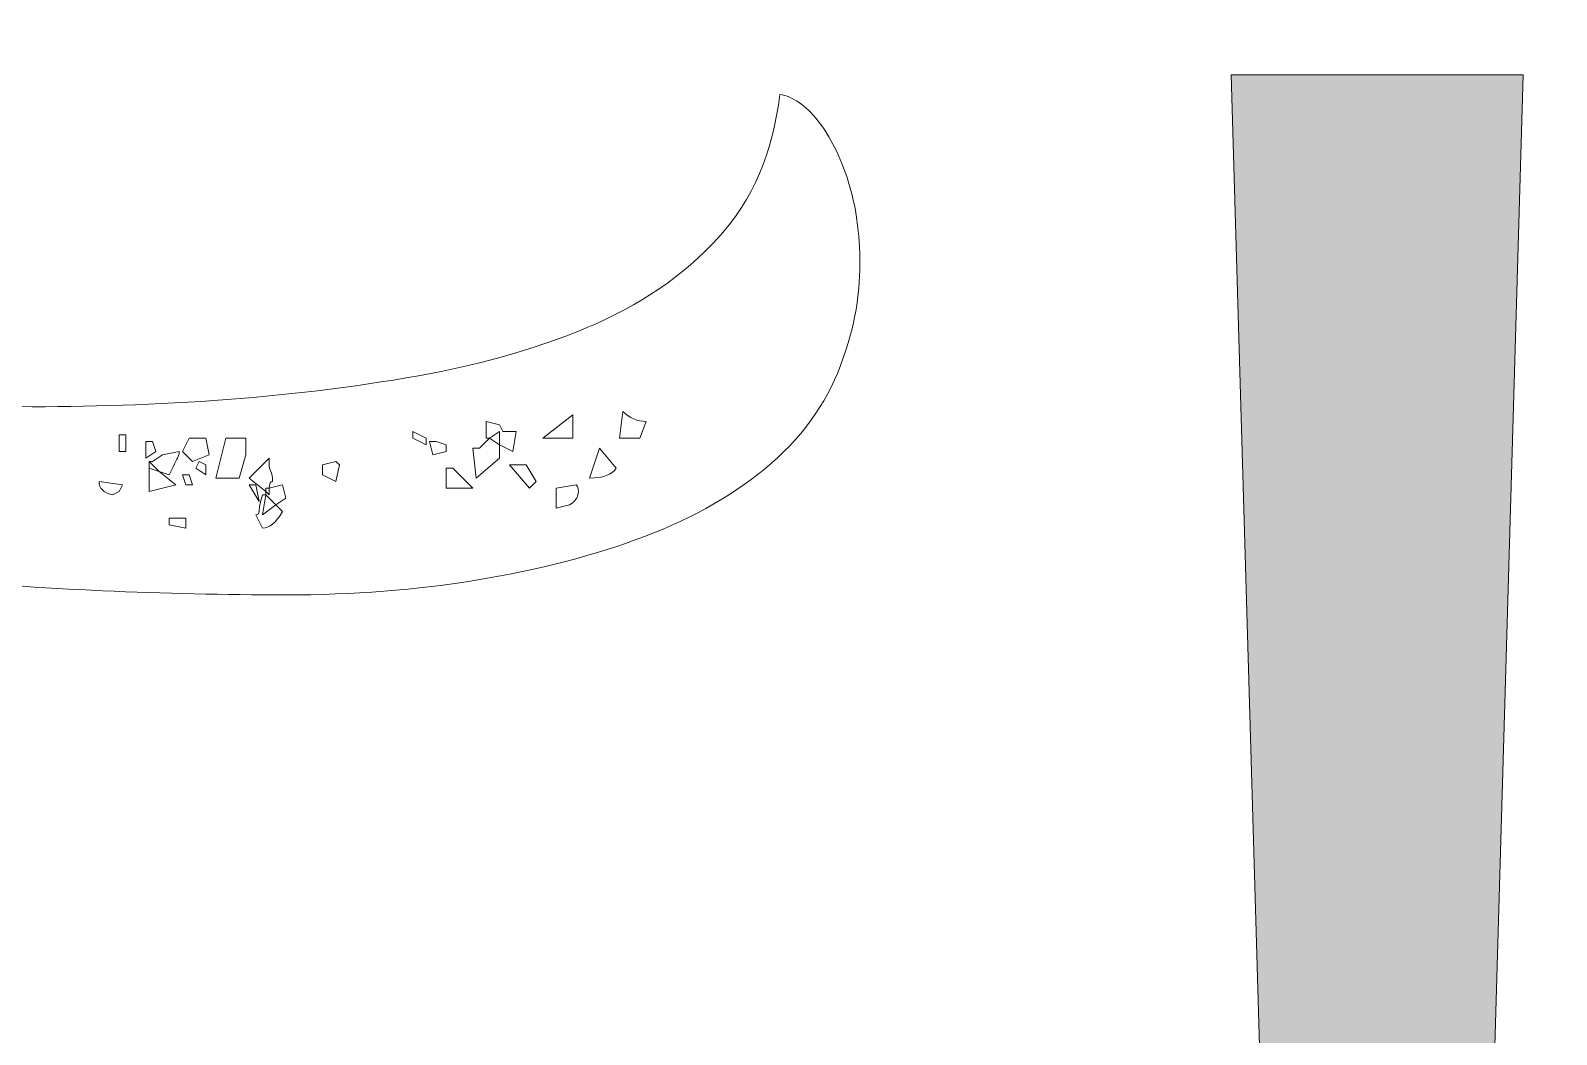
# Model space of a CAD drawing. Header units: inches. Extents: x 151 to 938, y -901 to -179.
# Drawn here: x 468.7 to 689.7, y -644.9 to -499.4 of the extents above; entities that cross this region are included whole.
import ezdxf

# ---------------------------------------------------------------- set-up
doc = ezdxf.new("R2010")
doc.units = ezdxf.units.IN
doc.header["$MEASUREMENT"] = 0
doc.layers.add('Layer 1', color=7, linetype='Continuous')

# ---------------------------------------------------------------- blocks, each defined once
blk = doc.blocks.new('block 4')
at = {"layer": 'Layer 1', "lineweight": 0}
for points in [[(534.66, -556.05), (534.66, -558.47), (535.15, -558.47), (533.7, -559.91), (532.73, -559.91), (533.21, -564.26), (536.6, -561.36), (536.6, -559.43), (538.53, -560.4), (539.01, -557.5), (537.08, -557.5), (536.6, -556.53), (534.66, -556.05)], [(547.23, -558.47), (547.23, -555.08), (542.88, -558.47), (547.23, -558.47)], [(482.46, -557.98), (481.49, -557.98), (481.49, -560.4), (482.46, -560.4), (482.46, -557.98)], [(486.81, -560.4), (486.33, -558.95), (485.36, -558.95), (485.36, -561.36), (486.81, -560.4)], [(490.68, -560.4), (492.13, -561.85), (494.54, -560.88), (494.06, -558.47), (491.64, -558.47), (490.68, -560.4)], [(499.86, -560.88), (499.86, -558.47), (496.96, -558.47), (495.51, -564.26), (498.9, -564.26), (499.86, -560.88)], [(525.96, -559.43), (525.96, -558.47), (524.03, -557.5), (524.03, -558.47), (525.96, -559.43)], [(527.41, -558.95), (526.45, -558.95), (526.93, -560.88), (528.86, -560.4), (528.86, -559.43), (527.41, -558.95)], [(536.6, -557.5), (535.15, -558.47), (536.6, -559.43), (536.6, -557.5)], [(485.84, -562.81), (487.29, -563.3), (485.84, -561.85), (485.84, -562.81)], [(494.06, -563.78), (494.06, -562.33), (493.09, -561.85), (492.61, -562.81), (494.06, -563.78)], [(512.91, -561.85), (510.98, -562.33), (510.98, -563.78), (512.91, -564.75), (513.4, -562.33), (512.91, -561.85)], [(529.83, -562.81), (528.86, -562.81), (528.86, -565.72), (532.73, -565.72), (529.83, -562.81)], [(538.05, -562.33), (540.95, -565.72), (541.91, -564.75), (540.46, -562.33), (538.05, -562.33)], [(491.16, -565.23), (492.13, -565.23), (491.64, -563.78), (490.68, -563.78), (491.16, -565.23)], [(501.79, -567.65), (501.31, -565.23), (500.34, -565.23), (501.79, -567.65)], [(503.24, -566.68), (503.24, -565.72), (502.76, -565.72), (502.76, -566.2), (503.24, -566.68)], [(502.28, -569.58), (504.21, -568.13), (502.76, -566.68), (502.28, -569.58)], [(491.16, -570.06), (488.74, -570.06), (488.74, -571.03), (491.16, -571.52), (491.16, -570.06)]]:
    blk.add_lwpolyline(points, dxfattribs=at)
for points, knots in [([(224.83, -379.14), (225.8, -383.97), (225.15, -388.25), (222.9, -391.95), (220.64, -395.66), (217.58, -398.8), (213.71, -401.37), (208.88, -404.27), (204.05, -405.81), (199.21, -405.97), (194.38, -406.13), (189.7, -405.17), (185.2, -403.07), (180.68, -400.97), (176.65, -397.91), (173.11, -393.88), (169.56, -389.85), (166.83, -385.42), (164.9, -380.59), (161.99, -370.92), (160.46, -360.94), (160.3, -350.62), (160.14, -340.31), (160.86, -330.32), (162.48, -320.65), (166.99, -295.84), (175.93, -272.56), (189.3, -250.81), (202.67, -229.06), (220.48, -210.45), (242.71, -194.98), (250.45, -189.5), (258.1, -185.48), (265.68, -182.9), (273.24, -180.32), (280.25, -179.03), (286.7, -179.03), (297.65, -179.03), (307.49, -182.41), (316.19, -189.18), (324.89, -195.95), (332.05, -205.13), (337.69, -216.73), (343.33, -228.33), (347.28, -241.79), (349.54, -257.09), (351.79, -272.4), (352.27, -288.75), (350.99, -306.15), (350.34, -309.7), (349.85, -313.33), (349.54, -317.03), (349.21, -320.74), (348.73, -324.52), (348.09, -328.39), (347.12, -332.9), (345.83, -338.38), (344.22, -344.82), (342.6, -351.27), (340.75, -357.87), (338.66, -364.64), (336.56, -371.41), (334.47, -378.17), (332.38, -384.94), (330.28, -391.71), (328.27, -397.67), (326.34, -402.82), (322.79, -413.14), (319.49, -423.45), (316.43, -433.76), (313.36, -444.07), (310.87, -453.58), (308.94, -462.28), (308.94, -462.28), (307, -461.79), (307, -461.79), (307, -461.79), (306.04, -463.73), (306.04, -463.73), (306.04, -463.73), (307, -466.14), (307, -466.14), (307, -466.14), (307.49, -466.14), (307.49, -466.14), (307.8, -466.14), (308.13, -465.98), (308.45, -465.66), (306.84, -473.08), (305.71, -479.52), (305.07, -485), (304.42, -493.37), (305.14, -499.57), (307.24, -503.6), (309.34, -507.63), (312.48, -510.13), (316.67, -511.1), (325.69, -512.38), (334.87, -509.4), (344.22, -502.15), (353.56, -494.9), (362.51, -485.4), (371.05, -473.64), (379.58, -461.88), (387.56, -448.83), (394.97, -434.48), (402.38, -420.15), (408.51, -406.37), (413.34, -393.16), (415.27, -381.88), (417.37, -370.76), (419.62, -359.81), (421.87, -348.85), (423.97, -337.74), (425.91, -326.45), (426.87, -321.3), (429.61, -317.59), (434.12, -315.34), (438.63, -313.09), (443.47, -311.95), (448.63, -311.95), (454.43, -311.95), (459.5, -313.49), (463.85, -316.54), (468.2, -319.61), (470.21, -322.91), (469.89, -326.45), (465.06, -341.28), (460.54, -357.95), (456.36, -376.48), (452.17, -395.01), (448.3, -412.97), (444.76, -430.38), (440.57, -451.64), (436.13, -472.84), (431.47, -493.94), (426.79, -515.04), (420.91, -534.78), (413.82, -553.15), (418.01, -553.46), (421.96, -553.63), (425.67, -553.63), (429.37, -553.63), (432.99, -553.63), (436.54, -553.63), (444.59, -553.63), (453.53, -553.71), (463.37, -553.87), (473.19, -554.03), (483.19, -553.79), (493.34, -553.15), (503.49, -552.5), (513.4, -551.37), (523.06, -549.76), (532.73, -548.15), (541.43, -545.73), (549.16, -542.51), (556.9, -539.29), (563.26, -534.94), (568.26, -529.46), (573.25, -523.98), (576.23, -517.05), (577.2, -508.68), (579.13, -509), (580.98, -510.29), (582.76, -512.54), (584.52, -514.8), (585.97, -517.7), (587.11, -521.25), (588.23, -524.79), (588.8, -528.81), (588.8, -533.33), (588.8, -537.84), (587.99, -542.35), (586.38, -546.86), (584.45, -552.66), (580.98, -557.74), (575.99, -562.09), (570.99, -566.44), (564.87, -569.98), (557.62, -572.72), (550.37, -575.46), (542.31, -577.56), (533.45, -579.01), (524.59, -580.46), (515.33, -581.18), (505.66, -581.18), (487.94, -581.18), (470.29, -580.37), (452.73, -578.77), (435.17, -577.15), (419.62, -574.73), (406.09, -571.52), (402.54, -578.92), (398.51, -586.26), (394.01, -593.51), (389.49, -600.76), (384.98, -607.6), (380.47, -614.05), (372.74, -623.39), (364.36, -630.24), (355.34, -634.59), (346.31, -638.94), (337.77, -641.12), (329.72, -641.12), (320.7, -641.12), (313.12, -639.5), (307, -636.29), (298.94, -632.74), (292.58, -627.02), (287.91, -619.13), (283.23, -611.23), (281.22, -603.25), (281.87, -595.2), (282.18, -591.01), (283.15, -588.19), (284.77, -586.74), (286.38, -585.29), (287.91, -584.72), (289.36, -585.05), (290.81, -585.37), (292.18, -586.33), (293.47, -587.95), (294.75, -589.56), (295.4, -591.49), (295.4, -593.75), (296.04, -599.87), (298.22, -604.54), (301.93, -607.77), (305.63, -610.98), (310.22, -612.6), (315.7, -612.6), (322.14, -612.6), (328.03, -611.23), (333.35, -608.49), (338.66, -605.75), (343.41, -602.21), (347.6, -597.86), (351.79, -593.51), (355.58, -588.67), (358.96, -583.36), (362.35, -578.04), (365.32, -572.96), (367.9, -568.13), (350.82, -569.1), (335.44, -569.17), (321.74, -568.37), (308.04, -567.56), (298.62, -567.48), (293.47, -568.13), (287.98, -568.77), (285.17, -568.05), (285.01, -565.96), (284.84, -563.86), (286.05, -561.61), (288.63, -559.19), (291.21, -556.77), (294.68, -554.51), (299.03, -552.42), (303.38, -550.32), (307.32, -549.44), (310.87, -549.76), (310.87, -549.76), (375.64, -551.7), (375.64, -551.7), (381.44, -537.51), (386.43, -522.29), (390.62, -506.02), (394.81, -489.74), (398.51, -473.56), (401.74, -457.44), (401.74, -457.44), (400.77, -457.44), (400.77, -457.44), (395.29, -467.76), (389.33, -477.5), (382.89, -486.69), (376.44, -495.87), (369.6, -504), (362.35, -511.1), (355.1, -518.18), (347.44, -523.82), (339.39, -528.01), (331.33, -532.2), (322.95, -534.3), (314.25, -534.3), (298.14, -534.3), (285.89, -528.57), (277.52, -517.14), (269.13, -505.69), (265.75, -490.8), (267.37, -472.43), (267.37, -470.49), (267.53, -468.24), (267.85, -465.66), (268.17, -463.08), (268.65, -460.67), (269.3, -458.41), (270.27, -454.22), (271.72, -448.91), (273.65, -442.46), (275.58, -436.02), (277.83, -428.77), (280.42, -420.71), (283.63, -410.72), (287.1, -399.61), (290.81, -387.36), (294.51, -375.11), (298.14, -362.39), (301.68, -349.17), (305.23, -335.96), (308.45, -322.35), (311.35, -308.33), (314.25, -294.31), (316.34, -280.38), (317.64, -266.52), (320.21, -243.32), (318.04, -226.08), (311.11, -214.8), (304.18, -203.52), (294.92, -197.88), (283.32, -197.88), (270.43, -197.88), (257.22, -204.16), (243.68, -216.73), (237.23, -222.53), (231.67, -229.46), (227.01, -237.52), (222.33, -245.57), (218.22, -254.36), (214.68, -263.86), (211.13, -273.37), (208.07, -283.52), (205.5, -294.31), (202.91, -305.11), (200.66, -316.3), (198.73, -327.9), (197.44, -335.64), (196.96, -343.85), (197.28, -352.56), (197.6, -361.25), (198.89, -368.67), (201.15, -374.79), (203.4, -380.91), (206.46, -384.78), (210.33, -386.39), (214.2, -388.01), (219.03, -385.59), (224.83, -379.14)], [0, 0, 0, 0, 1, 1, 1, 2, 2, 2, 3, 3, 3, 4, 4, 4, 5, 5, 5, 6, 6, 6, 7, 7, 7, 8, 8, 8, 9, 9, 9, 10, 10, 10, 11, 11, 11, 12, 12, 12, 13, 13, 13, 14, 14, 14, 15, 15, 15, 16, 16, 16, 17, 17, 17, 18, 18, 18, 19, 19, 19, 20, 20, 20, 21, 21, 21, 22, 22, 22, 23, 23, 23, 24, 24, 24, 25, 25, 25, 26, 26, 26, 27, 27, 27, 28, 28, 28, 29, 29, 29, 30, 30, 30, 31, 31, 31, 32, 32, 32, 33, 33, 33, 34, 34, 34, 35, 35, 35, 36, 36, 36, 37, 37, 37, 38, 38, 38, 39, 39, 39, 40, 40, 40, 41, 41, 41, 42, 42, 42, 43, 43, 43, 44, 44, 44, 45, 45, 45, 46, 46, 46, 47, 47, 47, 48, 48, 48, 49, 49, 49, 50, 50, 50, 51, 51, 51, 52, 52, 52, 53, 53, 53, 54, 54, 54, 55, 55, 55, 56, 56, 56, 57, 57, 57, 58, 58, 58, 59, 59, 59, 60, 60, 60, 61, 61, 61, 62, 62, 62, 63, 63, 63, 64, 64, 64, 65, 65, 65, 66, 66, 66, 67, 67, 67, 68, 68, 68, 69, 69, 69, 70, 70, 70, 71, 71, 71, 72, 72, 72, 73, 73, 73, 74, 74, 74, 75, 75, 75, 76, 76, 76, 77, 77, 77, 78, 78, 78, 79, 79, 79, 80, 80, 80, 81, 81, 81, 82, 82, 82, 83, 83, 83, 84, 84, 84, 85, 85, 85, 86, 86, 86, 87, 87, 87, 88, 88, 88, 89, 89, 89, 90, 90, 90, 91, 91, 91, 92, 92, 92, 93, 93, 93, 94, 94, 94, 95, 95, 95, 96, 96, 96, 97, 97, 97, 98, 98, 98, 99, 99, 99, 100, 100, 100, 101, 101, 101, 102, 102, 102, 103, 103, 103, 104, 104, 104, 105, 105, 105, 106, 106, 106, 107, 107, 107, 108, 108, 108, 109, 109, 109, 110, 110, 110, 111, 111, 111, 112, 112, 112, 113, 113, 113, 114, 114, 114, 115, 115, 115, 116, 116, 116, 116]), ([(554, -558.47), (554, -558.47), (556.9, -558.47), (556.9, -558.47), (556.9, -558.47), (557.86, -556.05), (557.86, -556.05), (556.57, -556.05), (555.45, -555.57), (554.48, -554.6), (554.48, -554.6), (554, -558.47), (554, -558.47)], [0, 0, 0, 0, 1, 1, 1, 2, 2, 2, 3, 3, 3, 4, 4, 4, 4]), ([(489.71, -565.23), (489.71, -565.23), (487.29, -563.3), (487.29, -563.3), (487.29, -563.3), (488.74, -563.78), (488.74, -563.78), (489.39, -562.49), (489.79, -561.68), (489.95, -561.36), (490.11, -561.04), (490.19, -560.71), (490.19, -560.4), (490.19, -560.4), (487.78, -560.88), (487.78, -560.88), (487.78, -560.88), (486.33, -561.85), (486.33, -561.85), (486.33, -561.85), (485.84, -561.85), (485.84, -561.85), (485.84, -561.85), (485.84, -566.2), (485.84, -566.2), (485.84, -566.2), (489.71, -565.23), (489.71, -565.23)], [0, 0, 0, 0, 1, 1, 1, 2, 2, 2, 3, 3, 3, 4, 4, 4, 5, 5, 5, 6, 6, 6, 7, 7, 7, 8, 8, 8, 9, 9, 9, 9]), ([(505.18, -565.23), (505.18, -565.23), (503.24, -565.72), (503.24, -565.72), (503.24, -565.07), (503.4, -564.75), (503.73, -564.75), (503.73, -564.1), (503.64, -563.61), (503.49, -563.3), (503.32, -562.97), (503.24, -562.65), (503.24, -562.33), (503.24, -562.33), (503.24, -561.36), (503.24, -561.36), (503.24, -561.36), (500.34, -564.26), (500.34, -564.26), (500.34, -564.26), (502.76, -566.2), (502.76, -566.2), (502.76, -566.2), (502.76, -566.68), (502.76, -566.68), (502.76, -566.68), (502.28, -566.68), (502.28, -566.68), (501.95, -567.65), (501.79, -568.45), (501.79, -569.1), (501.79, -569.42), (501.63, -569.58), (501.31, -569.58), (501.31, -569.58), (502.28, -571.52), (502.28, -571.52), (503.24, -571.52), (504.21, -570.71), (505.18, -569.1), (505.18, -569.1), (504.21, -568.13), (504.21, -568.13), (504.21, -568.13), (505.66, -567.16), (505.66, -567.16), (505.66, -567.16), (505.18, -565.23), (505.18, -565.23)], [0, 0, 0, 0, 1, 1, 1, 2, 2, 2, 3, 3, 3, 4, 4, 4, 5, 5, 5, 6, 6, 6, 7, 7, 7, 8, 8, 8, 9, 9, 9, 10, 10, 10, 11, 11, 11, 12, 12, 12, 13, 13, 13, 14, 14, 14, 15, 15, 15, 16, 16, 16, 16]), ([(549.65, -564.26), (551.58, -564.26), (552.86, -563.78), (553.51, -562.81), (553.51, -562.81), (551.1, -559.91), (551.1, -559.91), (551.1, -559.91), (549.65, -564.26), (549.65, -564.26)], [0, 0, 0, 0, 1, 1, 1, 2, 2, 2, 3, 3, 3, 3]), ([(481.49, -566.2), (481.49, -566.2), (481.98, -565.23), (481.98, -565.23), (481.98, -565.23), (478.59, -564.75), (478.59, -564.75), (478.59, -565.72), (479.23, -566.36), (480.53, -566.68), (480.53, -566.68), (481.49, -566.2), (481.49, -566.2)], [0, 0, 0, 0, 1, 1, 1, 2, 2, 2, 3, 3, 3, 4, 4, 4, 4]), ([(546.75, -568.13), (547.39, -567.81), (547.79, -567.32), (547.95, -566.68), (548.11, -566.03), (548.03, -565.55), (547.71, -565.23), (547.71, -565.23), (544.81, -565.72), (544.81, -565.72), (544.81, -565.72), (544.81, -568.62), (544.81, -568.62), (544.81, -568.62), (546.75, -568.13), (546.75, -568.13)], [0, 0, 0, 0, 1, 1, 1, 2, 2, 2, 3, 3, 3, 4, 4, 4, 5, 5, 5, 5])]:
    blk.add_open_spline(points, degree=3, knots=knots, dxfattribs=at)
blk = doc.blocks.new('block 5')
at = {"layer": 'Layer 1', "true_color": 0x040404}
h = blk.add_hatch(color=18, dxfattribs=at)
h.dxf.hatch_style = 2
edge = h.paths.add_edge_path()
edge.add_spline(control_points=[(637.71, -780.28), (637.71, -764.42), (648.73, -752.97), (664.14, -752.97), (679.56, -752.97), (689.69, -764.42), (689.69, -780.28), (689.69, -795.7), (679.56, -807.59), (663.26, -807.59), (648.29, -807.59), (637.71, -795.7), (637.71, -780.28)], knot_values=[0, 0, 0, 0, 1, 1, 1, 2, 2, 2, 3, 3, 3, 4, 4, 4, 4], degree=3, periodic=1)
h.paths.add_polyline_path([(648.73, -717.73), (642.56, -505.85), (684.85, -505.85), (678.68, -717.73)])
at = {"layer": 'Layer 1', "lineweight": 0}
blk.add_lwpolyline([(648.73, -717.73), (642.56, -505.85), (684.85, -505.85), (678.68, -717.73), (648.73, -717.73)], dxfattribs=at)
blk = doc.blocks.new('block 2')
at = {"layer": 'Layer 1'}
for name in ['block 4', 'block 5']:
    blk.add_blockref(name, (0, 0), dxfattribs=at)

msp = doc.modelspace()

# ---------------------------------------------------------------- block references
at = {"layer": 'Layer 1'}
msp.add_blockref('block 2', (0, 0), dxfattribs=at)

doc.saveas('drawing.dxf')
